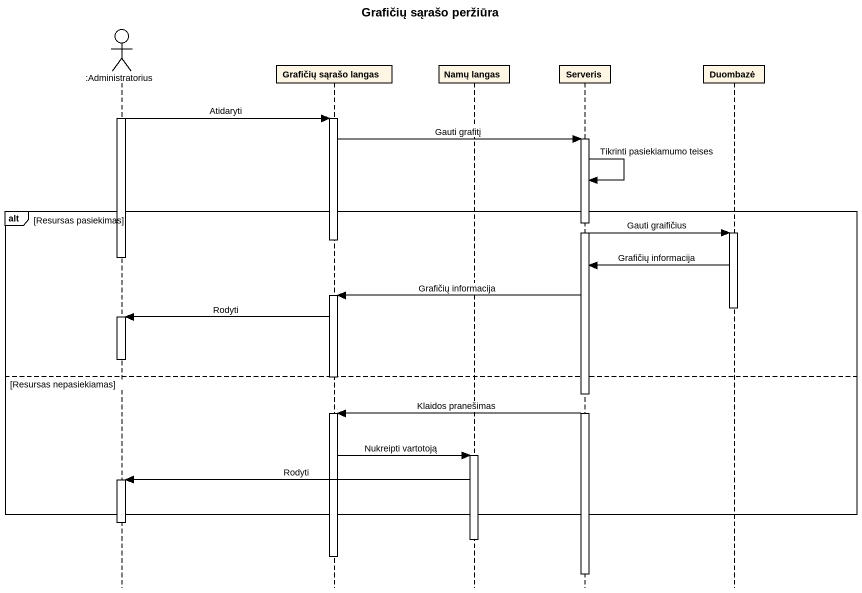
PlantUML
@startuml
title Grafičių sąrašo peržiūra
hide footbox
actor ":Administratorius" as Administratorius
participant "Grafičių sąrašo langas" as Grafičių_sąrašo_langas
participant "Namų langas" as Namų_langas
participant Serveris
participant Duombazė

activate Administratorius
Administratorius -> Grafičių_sąrašo_langas : Atidaryti
activate Grafičių_sąrašo_langas
Grafičių_sąrašo_langas -> Serveris : Gauti grafitį
activate Serveris
Serveris -> Serveris : Tikrinti pasiekiamumo teises
alt Resursas pasiekimas
  Serveris -> Duombazė : Gauti graifičius
  activate Duombazė
  deactivate Grafičių_sąrašo_langas
  deactivate Administratorius
  Duombazė -> Serveris : Grafičių informacija
  Serveris -> Grafičių_sąrašo_langas : Grafičių informacija
  activate Grafičių_sąrašo_langas
  deactivate Duombazė
  Grafičių_sąrašo_langas -> Administratorius : Rodyti
  activate Administratorius
  deactivate Administratorius
else Resursas nepasiekiamas
  deactivate Grafičių_sąrašo_langas
  Serveris -> Grafičių_sąrašo_langas : Klaidos pranešimas
  activate Grafičių_sąrašo_langas
  Grafičių_sąrašo_langas -> Namų_langas : Nukreipti vartotoją
  activate Namų_langas
  Namų_langas -> Administratorius : Rodyti
  activate Administratorius
end
deactivate Administratorius
deactivate Namų_langas
deactivate Grafičių_sąrašo_langas
deactivate Serveris
@enduml
